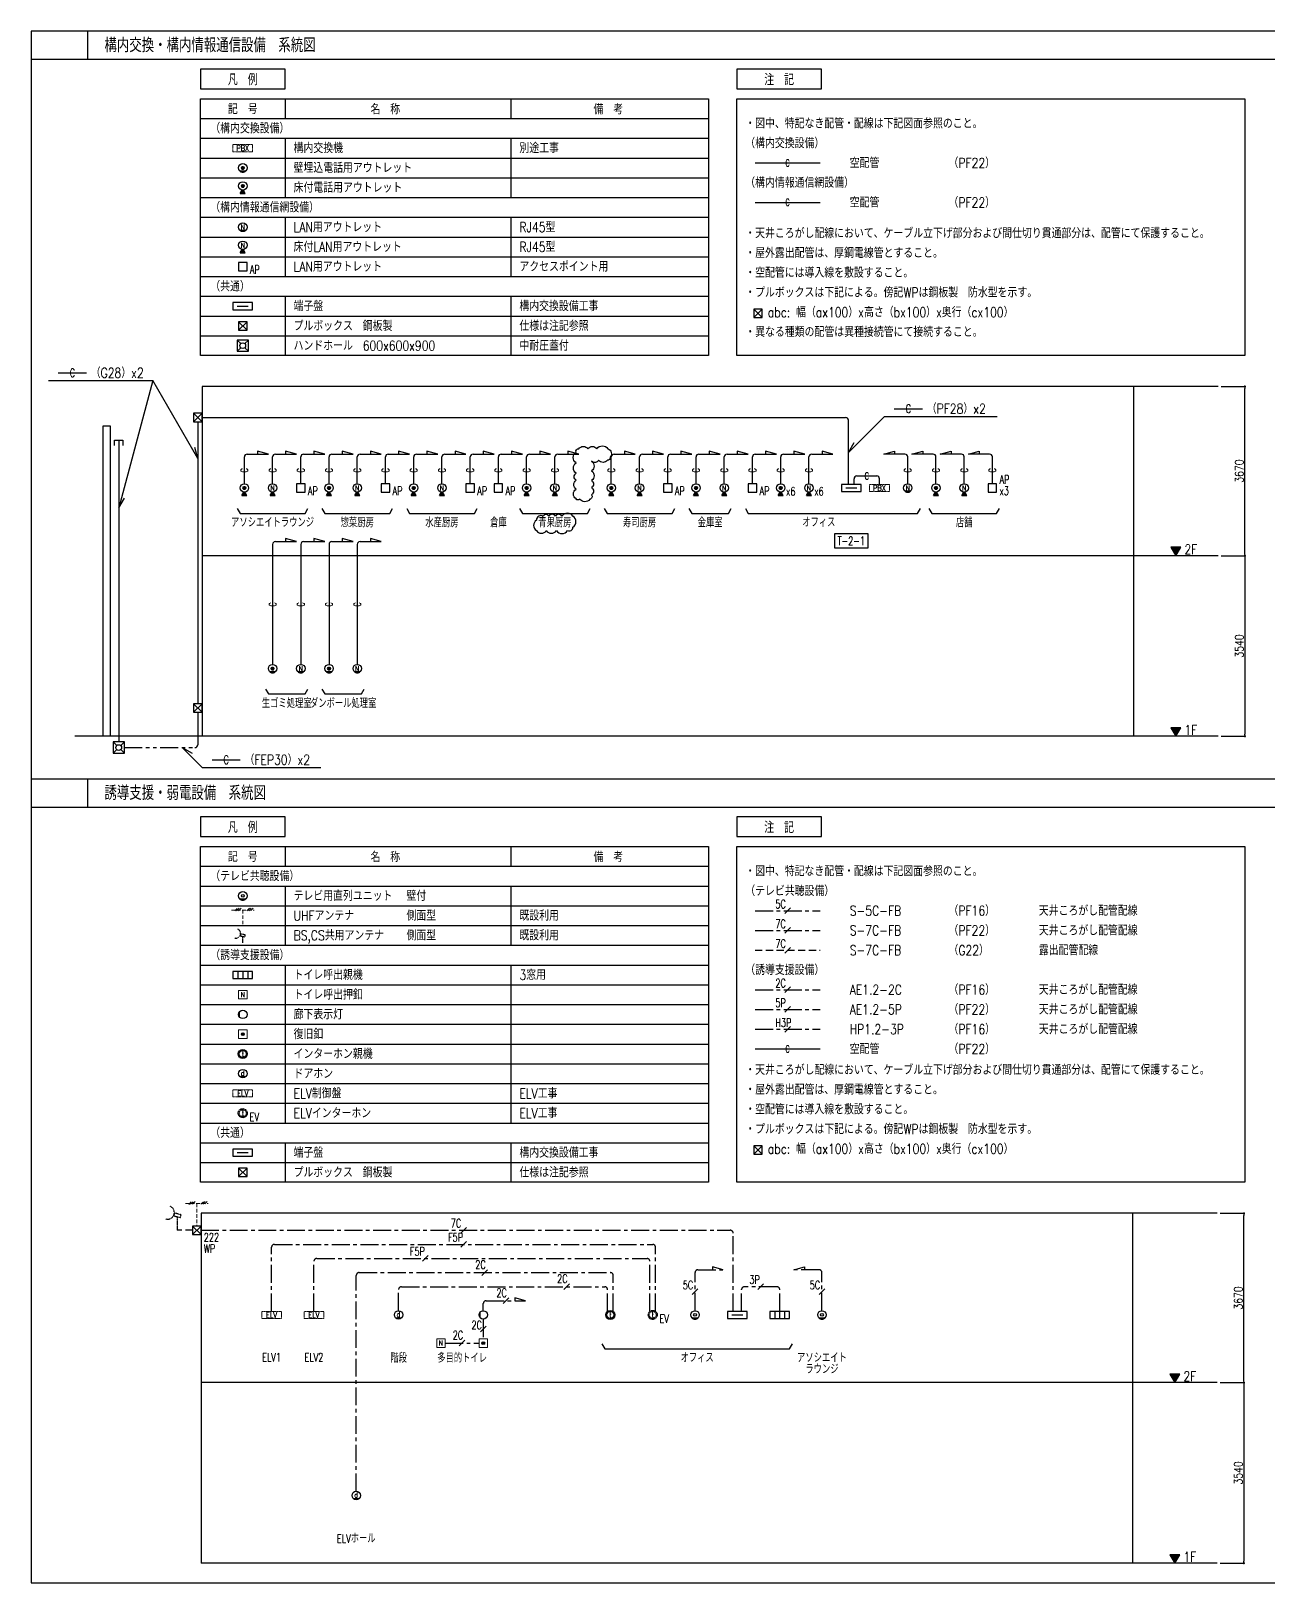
# Model space of a CAD drawing. Header units: millimetres. Extents: x 14 to 828, y 15 to 581.
# Drawn here: x 14 to 452, y 31 to 581 of the extents above; entities that cross this region are included whole.
import ezdxf
from ezdxf.enums import TextEntityAlignment as Align

# ---------------------------------------------------------------- set-up
doc = ezdxf.new("R2010")
doc.units = ezdxf.units.MM
doc.header["$LTSCALE"] = 0.2
for name, pattern in [('CENTER', [50.8, 31.75, -6.35, 6.35, -6.35]), ('DASHED', [19.05, 12.7, -6.35]), ('HIDDEN', [9.525, 6.35, -3.175]), ('PHANTOM', [63.5, 31.75, -6.35, 6.35, -6.35, 6.35, -6.35])]:
    doc.linetypes.add(name, pattern=pattern)
doc.layers.get('Defpoints').update_dxf_attribs({"color": 5})
for name, color, linetype in [('1_シンボル', 2, 'Continuous'), ('1_乗数', 3, 'Continuous'), ('1_寸法', 7, 'Continuous'), ('1_強調文字', 4, 'Continuous'), ('1_文字', 3, 'Continuous'), ('1_枠', 7, 'Continuous'), ('1_表', 7, 'Continuous'), ('1_配線_1', 1, 'Continuous'), ('1_配線_3', 1, 'DASHED'), ('1_配線_4', 1, 'CENTER'), ('1_配線_5', 1, 'PHANTOM'), ('A_建築', 8, 'Continuous')]:
    doc.layers.add(name, color=color, linetype=linetype)
doc.layers.add('1_追加変更', color=10, linetype='Continuous', plot=False)
doc.styles.add('Dim', font='simplex.shx', dxfattribs={"width": 0.8, "bigfont": 'extfont2.shx'})
doc.styles.get("Standard").update_dxf_attribs({"font": 'simplex.shx', "width": 0.8, "bigfont": 'extfont2.shx'})
doc.dimstyles.new('1-1', dxfattribs={"dimtxt": 3, "dimasz": 0.75, "dimexe": 0, "dimexo": 1, "dimgap": 0.5, "dimtad": 1, "dimdec": 0, "dimtxsty": 'Dim', "dimblk": 'DOT', "dimcen": 2.5, "dimadec": 0, "dimazin": 0, "dimtfac": 1, "dimtdec": 0, "dimtix": 1, "dimtmove": 2, "dimatfit": 3, "dimldrblk": '引出', "dimfxl": 1, "dimlwd": -1, "dimlwe": -1, "dimarcsym": 0})
pattern_1 = [(0, (-9108.5954, -6550), (0, 3.175), [])]
pattern_2 = [(0, (-9891.4046, -6700), (0, 3.175), [])]

# ---------------------------------------------------------------- blocks, each defined once
blk = doc.blocks.new('ET-端子盤')
at = {"color": 0, "linetype": 'ByBlock'}
blk.add_line((-193, 125), (193, 125), dxfattribs=at)
blk.add_lwpolyline([(-350, 0), (350, 0), (350, 250), (-350, 250)], close=True, dxfattribs=at)
blk = doc.blocks.new('PBX')
at = {"color": 0, "linetype": 'ByBlock', "lineweight": 0}
blk.add_lwpolyline([(-350, 0), (350, 0), (350, 250), (-350, 250)], close=True, dxfattribs=at)
at = {"color": 0, "linetype": 'ByBlock', "lineweight": 0, "width": 0.8}
blk.add_text('PBX', height=200, dxfattribs=at).set_placement((0, 125), align=Align.MIDDLE)
blk = doc.blocks.new('TE-電話ｱｳﾄﾚｯﾄW')
at = {"linetype": 'ByBlock'}
h = blk.add_hatch(dxfattribs=at)
h.set_pattern_fill('LINE', color=0, style=0)
h.set_pattern_definition(pattern_1)
h.paths.add_polyline_path([(-95, 34, 0.173823), (0, 0, 0.173823), (95, 34)])
h = blk.add_hatch(dxfattribs=at)
h.set_pattern_fill('LINE', color=0, style=0)
h.set_pattern_definition(pattern_1)
h.paths.add_polyline_path([(0, 200, 1), (0, 100, 1)])
at = {"color": 0, "linetype": 'ByBlock'}
blk.add_line((95, 34), (-95, 34), dxfattribs=at)
for radius in [150, 50]:
    blk.add_circle((0, 150), radius, dxfattribs=at)
blk = doc.blocks.new('O-ｺﾝｾﾝﾄTEL F')
at = {"linetype": 'ByBlock'}
h = blk.add_hatch(dxfattribs=at)
h.set_pattern_fill('LINE', color=0, style=0)
h.set_pattern_definition(pattern_2)
h.paths.add_polyline_path([(50, 0, 1), (-50, 0, 1)])
h = blk.add_hatch(dxfattribs=at)
h.set_pattern_fill('LINE', color=0, style=0)
h.set_pattern_definition(pattern_2)
h.paths.add_polyline_path([(89, -268), (20, -149, -0.068545), (-20, -149), (-89, -268)])
at = {"color": 0, "linetype": 'ByBlock'}
for p, q in [((-89, -268), (-20, -149)), ((-89, -268), (89, -268)), ((89, -268), (20, -149))]:
    blk.add_line(p, q, dxfattribs=at)
for radius in [150, 50]:
    blk.add_circle((0, 0), radius, dxfattribs=at)
blk = doc.blocks.new('C-ｼﾞｬﾝｸｼｮﾝﾎﾞｯｸｽ')
at = {"color": 0, "linetype": 'ByBlock'}
blk.add_lwpolyline([(-150, -150), (150, -150), (150, 150), (-150, 150)], close=True, dxfattribs=at)
blk = doc.blocks.new('O- LAN F')
at = {"linetype": 'ByBlock'}
h = blk.add_hatch(dxfattribs=at)
h.set_pattern_fill('LINE', color=0, style=0)
h.set_pattern_definition([(0, (-10596.366, -21900), (0, 3.175), [])])
h.paths.add_polyline_path([(89, -268), (20, -149, -0.068545), (-20, -149), (-89, -268)])
at = {"color": 0, "linetype": 'ByBlock'}
for p, q in [((-89, -268), (-20, -149)), ((-89, -268), (89, -268)), ((89, -268), (20, -149))]:
    blk.add_line(p, q, dxfattribs=at)
at = {"linetype": 'ByBlock'}
blk.add_circle((0, 0), 150, dxfattribs=at)
at = {"color": 0, "linetype": 'ByBlock', "width": 0.8}
blk.add_text('N', height=180, dxfattribs=at).set_placement((0, -92), align=Align.CENTER)
blk = doc.blocks.new('C-ﾌﾟﾙﾎﾞｯｸｽ')
at = {"color": 0, "linetype": 'ByBlock'}
for p, q in [((-150, 150), (150, -150)), ((150, 150), (-150, -150))]:
    blk.add_line(p, q, dxfattribs=at)
blk.add_lwpolyline([(-150, -150), (150, -150), (150, 150), (-150, 150)], close=True, dxfattribs=at)
blk = doc.blocks.new('C-情報ｱｳﾄﾚｯﾄW-1')
at = {"linetype": 'ByBlock'}
h = blk.add_hatch(dxfattribs=at)
h.set_pattern_fill('LINE', color=0, style=0)
h.set_pattern_definition([(0, (-8488.8142, -21750), (0, 3.175), [])])
h.paths.add_polyline_path([(-95, 34, 0.173823), (0, 0, 0.173823), (95, 34)])
blk.add_line((95, 34), (-95, 34), dxfattribs=at)
blk.add_circle((0, 150), 150, dxfattribs=at)
at = {"color": 0, "linetype": 'ByBlock', "width": 0.8}
blk.add_text('N', height=180, dxfattribs=at).set_placement((0, 150), align=Align.MIDDLE)
blk = doc.blocks.new('_Dot')
at = {"color": 0, "linetype": 'ByBlock', "lineweight": -2}
blk.add_line((-0.5, 0), (-1, 0), dxfattribs=at)
at = {"color": 0, "linetype": 'ByBlock', "const_width": 0.5}
blk.add_lwpolyline([(-0.25, 0, 1), (0.25, 0, 1)], format="xyb", close=True, dxfattribs=at)
blk = doc.blocks.new('*D42')
at = {"layer": '1_寸法', "color": 0, "transparency": 16777216}
for p, q in [((434.71, 162.44), (443.15, 162.44)), ((443.15, 103.19), (443.15, 161.69)), ((434.71, 102.44), (443.15, 102.44))]:
    blk.add_line(p, q, dxfattribs=at)
at = {"layer": 'Defpoints', "color": 0, "transparency": 16777216}
for p in [(433.71, 162.44), (443.15, 162.44), (433.71, 102.44)]:
    blk.add_point(p, dxfattribs=at)
at = {"layer": '1_寸法', "color": 0, "transparency": 16777216, "xscale": 0.75, "yscale": 0.75, "zscale": 0.75}
for p, rotation in [((443.15, 162.44), 90), ((443.15, 102.44), 270)]:
    blk.add_blockref('_Dot', p, dxfattribs=dict(at, rotation=rotation))
at = {"layer": '1_寸法', "color": 0, "transparency": 16777216, "insert": (441.15, 132.44), "char_height": 3, "attachment_point": 5, "rotation": 90, "style": 'Dim'}
blk.add_mtext('3670', dxfattribs=at)
blk = doc.blocks.new('引出')
at = {"color": 0, "linetype": 'ByBlock', "lineweight": -2}
for p, q in [((-3.86, 1.04), (0, 0)), ((0, 0), (-1, 0))]:
    blk.add_line(p, q, dxfattribs=at)
blk = doc.blocks.new('フロア')
h = blk.add_hatch()
h.set_pattern_fill('ANSI31', color=256, scale=10)
h.set_pattern_definition([(45, (-27969.973, -35099.64), (-22.45064, 22.45064), [])])
h.paths.add_polyline_path([(0, 0), (175, 303), (-175, 303)])
blk.add_lwpolyline([(175, 303), (-175, 303), (0, 0)], close=True)
blk = doc.blocks.new('*D43')
at = {"layer": '1_寸法', "color": 0, "transparency": 16777216}
for p, q in [((434.71, 102.44), (443.15, 102.44)), ((443.15, 101.69), (443.15, 39.19)), ((434.71, 38.44), (443.15, 38.44))]:
    blk.add_line(p, q, dxfattribs=at)
at = {"layer": 'Defpoints', "color": 0, "transparency": 16777216}
for p in [(433.71, 102.44), (433.71, 38.44), (443.15, 38.44)]:
    blk.add_point(p, dxfattribs=at)
at = {"layer": '1_寸法', "color": 0, "transparency": 16777216, "xscale": 0.75, "yscale": 0.75, "zscale": 0.75}
for p, rotation in [((443.15, 102.44), 90), ((443.15, 38.44), 270)]:
    blk.add_blockref('_Dot', p, dxfattribs=dict(at, rotation=rotation))
at = {"layer": '1_寸法', "color": 0, "transparency": 16777216, "insert": (441.15, 70.44), "char_height": 3, "attachment_point": 5, "rotation": 90, "style": 'Dim'}
blk.add_mtext('3540', dxfattribs=at)
blk = doc.blocks.new('IT-ﾄﾞｱﾎﾝ')
at = {"linetype": 'ByBlock'}
blk.add_hatch(color=256, dxfattribs=at).paths.add_polyline_path([(-95, 34, 0.358477), (95, 34)])
blk.add_line((95, 34), (-95, 34), dxfattribs=at)
blk.add_circle((0, 150), 150, dxfattribs=at)
at = {"color": 0, "linetype": 'ByBlock', "width": 0.8}
blk.add_text('d', height=180, dxfattribs=at).set_placement((-5, 75), align=Align.CENTER)
blk = doc.blocks.new('IT-表示盤')
at = {"color": 0}
for p, q in [((-175, 250), (-175, 0)), ((0, 250), (0, 0)), ((175, 250), (175, 0))]:
    blk.add_line(p, q, dxfattribs=at)
blk.add_lwpolyline([(-350, 0), (350, 0), (350, 250), (-350, 250)], close=True, dxfattribs=at)
blk = doc.blocks.new('T-直列ﾕﾆｯﾄW')
at = {"linetype": 'ByBlock'}
h = blk.add_hatch(dxfattribs=at)
h.set_pattern_fill('LINE', color=0, style=0)
h.set_pattern_definition([(0, (-51108.5954, -4939.648), (0, 3.175), [])])
h.paths.add_polyline_path([(112, 50), (-112, 50, 0.213422), (0, 0, 0.213422)])
at = {"color": 0, "linetype": 'ByBlock'}
blk.add_line((-112, 50), (112, 50), dxfattribs=at)
for radius in [150, 50]:
    blk.add_circle((0, 150), radius, dxfattribs=at)
blk = doc.blocks.new('IT-ｲﾝﾀｰﾎﾝ親W')
at = {"linetype": 'ByBlock'}
blk.add_hatch(color=0, dxfattribs=at).paths.add_polyline_path([(102, 36), (-102, 36, 0.358477)])
at = {"color": 0, "linetype": 'ByBlock'}
blk.add_line((-102, 36), (102, 36), dxfattribs=at)
for radius in [160, 125]:
    blk.add_circle((0, 160), radius, dxfattribs=at)
at = {"color": 0, "linetype": 'ByBlock', "width": 0.8}
blk.add_text('t', height=180, dxfattribs=at).set_placement((6, 70), align=Align.CENTER)
blk = doc.blocks.new('盤記号1')
at = {"layer": '1_シンボル', "color": 0, "linetype": 'ByBlock', "lineweight": -2}
blk.add_lwpolyline([(-350, 0), (350, 0), (350, 250), (-350, 250)], close=True, dxfattribs=at)
at = {"layer": '1_シンボル', "color": 0, "linetype": 'ByBlock', "lineweight": 0, "width": 0.8}
blk.add_text('ELV', height=200, dxfattribs=at).set_placement((0, 125), align=Align.MIDDLE)
blk = doc.blocks.new('呼出ボタン')
at = {"color": 0, "lineweight": 0}
blk.add_lwpolyline([(-150, 300), (150, 300), (150, 0), (-150, 0)], close=True, dxfattribs=at)
at = {"color": 0, "lineweight": 0, "width": 0.8}
blk.add_text('N', height=180, dxfattribs=at).set_placement((0, 150), align=Align.MIDDLE)
blk = doc.blocks.new('復旧ボタン')
blk.add_hatch(color=0).paths.add_polyline_path([(50, 150, 1), (-50, 150, 1)])
at = {"color": 0, "lineweight": 0}
blk.add_lwpolyline([(-150, 300), (150, 300), (150, 0), (-150, 0)], close=True, dxfattribs=at)
at = {"color": 0}
blk.add_circle((0, 150), 50, dxfattribs=at)
blk = doc.blocks.new('IT-表示灯')
blk.add_hatch(color=0).paths.add_polyline_path([(34, 95, 0.173823), (0, 0, 0.173823), (34, -95)])
at = {"color": 0}
blk.add_line((34, -95), (34, 95), dxfattribs=at)
blk.add_circle((150, 0), 150, dxfattribs=at)
blk = doc.blocks.new('*D44')
at = {"layer": '1_寸法', "color": 0, "transparency": 16777216}
for p, q in [((435.06, 455.5), (443.5, 455.5)), ((443.5, 396.25), (443.5, 454.75)), ((435.06, 395.5), (443.5, 395.5))]:
    blk.add_line(p, q, dxfattribs=at)
at = {"layer": 'Defpoints', "color": 0, "transparency": 16777216}
for p in [(434.06, 455.5), (443.5, 455.5), (434.06, 395.5)]:
    blk.add_point(p, dxfattribs=at)
at = {"layer": '1_寸法', "color": 0, "transparency": 16777216, "xscale": 0.75, "yscale": 0.75, "zscale": 0.75}
for p, rotation in [((443.5, 455.5), 90), ((443.5, 395.5), 270)]:
    blk.add_blockref('_Dot', p, dxfattribs=dict(at, rotation=rotation))
at = {"layer": '1_寸法', "color": 0, "transparency": 16777216, "insert": (441.5, 425.5), "char_height": 3, "attachment_point": 5, "rotation": 90, "style": 'Dim'}
blk.add_mtext('3670', dxfattribs=at)
blk = doc.blocks.new('*D45')
at = {"layer": '1_寸法', "color": 0, "transparency": 16777216}
for p, q in [((435.06, 395.5), (443.5, 395.5)), ((443.5, 394.75), (443.5, 332.25)), ((435.06, 331.5), (443.5, 331.5))]:
    blk.add_line(p, q, dxfattribs=at)
at = {"layer": 'Defpoints', "color": 0, "transparency": 16777216}
for p in [(434.06, 395.5), (434.06, 331.5), (443.5, 331.5)]:
    blk.add_point(p, dxfattribs=at)
at = {"layer": '1_寸法', "color": 0, "transparency": 16777216, "xscale": 0.75, "yscale": 0.75, "zscale": 0.75}
for p, rotation in [((443.5, 395.5), 90), ((443.5, 331.5), 270)]:
    blk.add_blockref('_Dot', p, dxfattribs=dict(at, rotation=rotation))
at = {"layer": '1_寸法', "color": 0, "transparency": 16777216, "insert": (441.5, 363.5), "char_height": 3, "attachment_point": 5, "rotation": 90, "style": 'Dim'}
blk.add_mtext('3540', dxfattribs=at)
blk = doc.blocks.new('T-ﾊﾟﾗﾎﾞﾗｱﾝﾃﾅ')
at = {"color": 0, "linetype": 'ByBlock'}
blk.add_line((0, 332), (0, 0), dxfattribs=at)
blk.add_lwpolyline([(-118, 364), (118, 301), (144, 398), (-92, 461)], close=True, dxfattribs=at)
blk.add_ellipse((-331, 478), major_axis=(-118, 204), ratio=1, start_param=2.356194, end_param=5.497787, dxfattribs=at)
blk = doc.blocks.new('OL-ﾊﾝﾄﾞﾎｰﾙ')
at = {"color": 0, "linetype": 'ByBlock'}
for p, q in [((-200, 200), (-72, 72)), ((-200, 200), (-72, 72)), ((72, 72), (200, 200)), ((-200, -200), (-72, -72)), ((-200, -200), (-72, -72)), ((72, -72), (200, -200))]:
    blk.add_line(p, q, dxfattribs=at)
blk.add_lwpolyline([(-200, -200), (200, -200), (200, 200), (-200, 200)], close=True, dxfattribs=at)
blk.add_ellipse((0, 0), major_axis=(-71.7, 71.7), ratio=1, start_param=3.926991, end_param=10.210176, dxfattribs=at)
blk = doc.blocks.new('OL-ﾊﾝﾄﾞﾎｰﾙ-1')
at = {"color": 0, "linetype": 'ByBlock'}
for p, q in [((-200, 200), (-72, 72)), ((-200, 200), (-72, 72)), ((72, 72), (200, 200)), ((-200, -200), (-72, -72)), ((-200, -200), (-72, -72)), ((72, -72), (200, -200))]:
    blk.add_line(p, q, dxfattribs=at)
blk.add_lwpolyline([(-200, -200), (200, -200), (200, 200), (-200, 200)], close=True, dxfattribs=at)
blk.add_ellipse((0, 0), major_axis=(-71.7, 71.7), ratio=1, start_param=3.926991, end_param=10.210176, dxfattribs=at)

msp = doc.modelspace()

# ---------------------------------------------------------------- linework, layer by layer
at = {"layer": '1_シンボル', "color": 7, "linetype": 'HIDDEN', "lineweight": 0}
for p, q in [((84.51, 269.93), (92.49, 269.93)), ((86.54, 270.5), (85.22, 269.18)), ((87.23, 270.54), (85.91, 269.23)), ((87.92, 270.59), (86.6, 269.27)), ((88.5, 269.93), (88.5, 264.93)), ((90.84, 270.54), (89.52, 269.23)), ((91.53, 270.59), (90.21, 269.27)), ((92.21, 270.64), (90.9, 269.32)), ((68.22, 165.94), (76.2, 165.94)), ((70.25, 166.51), (68.93, 165.19)), ((70.94, 166.55), (69.62, 165.24)), ((71.62, 166.6), (70.31, 165.28)), ((72.21, 165.94), (72.21, 157.94)), ((74.55, 166.55), (73.23, 165.24)), ((75.23, 166.6), (73.92, 165.28)), ((75.92, 166.65), (74.6, 165.33))]:
    msp.add_line(p, q, dxfattribs=at)
at = {"layer": '1_シンボル', "color": 7}
msp.add_lwpolyline([(39.06, 331.5), (39.06, 441.5), (41.56, 441.5), (41.56, 331.5)], dxfattribs=at)
at = {"layer": '1_シンボル'}
msp.add_lwpolyline([(43.06, 434.5), (43.06, 436.5), (46.06, 436.5), (46.06, 434.5)], dxfattribs=at)
at = {"layer": '1_乗数', "linetype": 'Continuous', "lineweight": -3}
for p, q in [((282.5, 270.69), (280.5, 268.69)), ((282.5, 263.69), (280.5, 261.69)), ((282.5, 256.69), (280.5, 254.69)), ((282.5, 242.69), (280.5, 240.69)), ((282.5, 235.69), (280.5, 233.69)), ((282.5, 228.69), (280.5, 226.69)), ((167.71, 157.44), (165.71, 155.44)), ((167.71, 152.44), (165.71, 150.44)), ((154.21, 147.44), (152.21, 145.44)), ((175.21, 142.44), (173.21, 140.44)), ((182.71, 132.44), (180.71, 130.44)), ((204.21, 137.44), (202.21, 135.44)), ((249.71, 135.7), (247.71, 133.7)), ((272.96, 137.44), (270.96, 135.44)), ((294.67, 135.69), (292.67, 133.69)), ((174.71, 122.44), (172.71, 120.44)), ((167.21, 117.44), (165.21, 115.44))]:
    msp.add_line(p, q, dxfattribs=at)
at = {"layer": '1_強調文字', "color": 2}
for points in [[(73.5, 560.94), (103.5, 560.94), (103.5, 567.94), (73.5, 567.94)], [(263.5, 560.94), (293.5, 560.94), (293.5, 567.94), (263.5, 567.94)], [(73.5, 295.94), (103.5, 295.94), (103.5, 302.94), (73.5, 302.94)], [(263.5, 295.94), (293.5, 295.94), (293.5, 302.94), (263.5, 302.94)]]:
    msp.add_lwpolyline(points, close=True, dxfattribs=at)
at = {"layer": '1_強調文字'}
msp.add_lwpolyline([(298.06, 398.25), (310.06, 398.25), (310.06, 403.25), (298.06, 403.25)], close=True, dxfattribs=at)
at = {"layer": '1_文字'}
for p, q in [((19.65, 457.56), (56.65, 457.56)), ((56.65, 457.56), (44.56, 412.44)), ((72.56, 430), (56.65, 457.56)), ((303.06, 432.13), (315.79, 444.85)), ((315.79, 444.85), (355.79, 444.85)), ((303.06, 432.13), (305.06, 435.59)), ((72.56, 430), (71.52, 433.86)), ((44.56, 412.44), (46.56, 415.9)), ((67.06, 327.5), (74.13, 320.43)), ((67.06, 327.5), (70.52, 325.5)), ((74.13, 320.43), (116.13, 320.43))]:
    msp.add_line(p, q, dxfattribs=at)
at = {"layer": '1_文字', "color": 7}
for points in [[(86.56, 412.23), (87.56, 410.5), (110.56, 410.5), (111.56, 412.23)], [(116.56, 412.23), (117.56, 410.5), (140.56, 410.5), (141.56, 412.23)], [(146.56, 412.23), (147.56, 410.5), (170.56, 410.5), (171.56, 412.23)], [(186.56, 412.23), (187.56, 410.5), (210.56, 410.5), (211.56, 412.23)], [(216.56, 412.23), (217.56, 410.5), (240.56, 410.5), (241.56, 412.23)], [(246.56, 412.23), (247.56, 410.5), (260.56, 410.5), (261.56, 412.23)], [(266.56, 412.23), (267.56, 410.5), (327.56, 410.5), (328.56, 412.23)], [(331.56, 412.23), (332.56, 410.5), (355.56, 410.5), (356.56, 412.23)], [(96.56, 348.23), (97.56, 346.5), (110.56, 346.5), (111.56, 348.23)], [(116.56, 348.23), (117.56, 346.5), (130.56, 346.5), (131.56, 348.23)], [(215.71, 116.17), (216.71, 114.44), (282.21, 114.44), (283.21, 116.17)]]:
    msp.add_lwpolyline(points, dxfattribs=at)
at = {"layer": '1_枠', "color": 3}
for p, q in [((103.5, 557.44), (103.5, 550.44)), ((183.5, 557.44), (183.5, 550.44)), ((103.5, 543.44), (103.5, 522.44)), ((183.5, 543.44), (183.5, 522.44)), ((103.5, 515.44), (103.5, 494.44)), ((183.5, 515.44), (183.5, 494.44)), ((103.5, 487.44), (103.5, 466.44)), ((183.5, 487.44), (183.5, 466.44)), ((103.5, 292.44), (103.5, 285.44)), ((183.5, 292.44), (183.5, 285.44)), ((103.5, 278.44), (103.5, 257.44)), ((183.5, 278.44), (183.5, 257.44)), ((103.5, 250.44), (103.5, 194.44)), ((183.5, 250.44), (183.5, 194.44)), ((103.5, 187.44), (103.5, 173.44)), ((183.5, 187.44), (183.5, 173.44))]:
    msp.add_line(p, q, dxfattribs=at)
at = {"layer": '1_枠'}
for p, q in [((73.5, 550.44), (253.5, 550.44)), ((73.5, 543.44), (253.5, 543.44)), ((73.5, 536.44), (253.5, 536.44)), ((73.5, 529.44), (253.5, 529.44)), ((73.5, 522.44), (253.5, 522.44)), ((73.5, 515.44), (253.5, 515.44)), ((73.5, 508.44), (253.5, 508.44)), ((73.5, 501.44), (253.5, 501.44)), ((73.5, 494.44), (253.5, 494.44)), ((73.5, 487.44), (253.5, 487.44)), ((73.5, 480.44), (253.5, 480.44)), ((73.5, 473.44), (253.5, 473.44)), ((73.5, 285.44), (253.5, 285.44)), ((73.5, 278.44), (253.5, 278.44)), ((73.5, 271.44), (253.5, 271.44)), ((73.5, 264.44), (253.5, 264.44)), ((73.5, 257.44), (253.5, 257.44)), ((73.5, 250.44), (253.5, 250.44)), ((73.5, 243.44), (253.5, 243.44)), ((73.5, 236.44), (253.5, 236.44)), ((73.5, 229.44), (253.5, 229.44)), ((73.5, 222.44), (253.5, 222.44)), ((73.5, 215.44), (253.5, 215.44)), ((73.5, 208.44), (253.5, 208.44)), ((73.5, 201.44), (253.5, 201.44)), ((73.5, 194.44), (253.5, 194.44)), ((73.5, 187.44), (253.5, 187.44)), ((73.5, 180.44), (253.5, 180.44))]:
    msp.add_line(p, q, dxfattribs=at)
at = {"layer": '1_枠', "color": 2}
for points in [[(73.5, 494.44), (73.5, 557.44), (253.5, 557.44), (253.5, 466.44), (73.5, 466.44)], [(443.5, 466.44), (263.5, 466.44), (263.5, 557.44), (443.5, 557.44)], [(73.5, 229.44), (73.5, 292.44), (253.5, 292.44), (253.5, 173.44), (73.5, 173.44)], [(443.5, 173.44), (263.5, 173.44), (263.5, 292.44), (443.5, 292.44)]]:
    msp.add_lwpolyline(points, close=True, dxfattribs=at)
at = {"layer": '1_表', "color": 6}
for p, q in [((33.5, 581.44), (33.5, 571.44)), ((13.5, 571.44), (827.5, 571.44)), ((13.5, 316.44), (827.5, 316.44)), ((33.5, 316.44), (33.5, 306.44)), ((13.5, 306.44), (827.5, 306.44))]:
    msp.add_line(p, q, dxfattribs=at)
msp.add_lwpolyline([(13.5, 31.44), (827.5, 31.44), (827.5, 581.44), (13.5, 581.44)], close=True, dxfattribs=at)
at = {"layer": '1_追加変更'}
msp.add_lwpolyline([(206.55, 415.62, -0.520567), (206.55, 419.13, -0.520567), (206.55, 422.23, -0.520567), (206.55, 424.72, -0.520567), (206.55, 428.36, -0.520567), (206.55, 432.25, -0.520567), (207.51, 433.4, -0.520567), (210.77, 433.4, -0.520567), (213.94, 433.4, -0.520567), (217.85, 433.4, -0.520567), (218.67, 430.39, -0.520567), (217.67, 429.35, -0.520567), (214.55, 429.35, -0.520567), (212.08, 428.97, -0.520567), (212.08, 425.55, -0.520567), (212.08, 422.13, -0.520567), (212.08, 419.64, -0.520567), (212.08, 417.11, -0.520567), (211.41, 415.5, -0.520567), (207.87, 415.59, -0.520567), (206.55, 415.62, -0.520567)], format="xyb", dxfattribs=at)
msp.add_lwpolyline([(192.51, 404.38, 0.520567), (196.03, 404.38, 0.520567), (199.63, 404.38, 0.520567), (203.56, 404.38, 0.520567), (205.48, 405.59, 0.520567), (205.48, 409.55, 0.520567), (201.55, 409.57, 0.520567), (199.25, 409.57, 0.520567), (196.94, 409.57, 0.520567), (194.9, 409.57, 0.520567), (192.51, 408.13, 0.520567)], format="xyb", close=True, dxfattribs=at)
at = {"layer": '1_配線_1'}
for p, q in [((270, 534.69), (293, 534.69)), ((270, 520.69), (293, 520.69)), ((23.15, 460.31), (33.15, 460.31)), ((319.29, 447.6), (329.29, 447.6)), ((72.56, 443), (72.56, 343)), ((74.06, 444.5), (302.06, 444.5)), ((303.06, 420.75), (303.06, 443.5)), ((44.56, 436.5), (44.56, 329.5)), ((89.06, 421), (89.06, 430.5)), ((90.06, 431.5), (97.56, 431.5)), ((99.06, 421), (99.06, 430.5)), ((100.06, 431.5), (107.56, 431.5)), ((109.06, 421), (109.06, 430.5)), ((110.06, 431.5), (117.56, 431.5)), ((119.06, 421), (119.06, 430.5)), ((120.06, 431.5), (127.56, 431.5)), ((129.06, 421), (129.06, 430.5)), ((130.06, 431.5), (137.56, 431.5)), ((139.06, 421), (139.06, 430.5)), ((140.06, 431.5), (147.56, 431.5)), ((149.06, 421), (149.06, 430.5)), ((150.06, 431.5), (157.56, 431.5)), ((159.06, 421), (159.06, 430.5)), ((160.06, 431.5), (167.56, 431.5)), ((169.06, 421), (169.06, 430.5)), ((170.06, 431.5), (177.56, 431.5)), ((179.06, 421), (179.06, 430.5)), ((180.06, 431.5), (187.56, 431.5)), ((189.06, 421), (189.06, 430.5)), ((190.06, 431.5), (197.56, 431.5)), ((199.06, 421), (199.06, 430.5)), ((200.06, 431.5), (207.56, 431.5)), ((219.06, 421), (219.06, 430.5)), ((220.06, 431.5), (227.56, 431.5)), ((229.06, 421), (229.06, 430.5)), ((230.06, 431.5), (237.56, 431.5)), ((239.06, 421), (239.06, 430.5)), ((240.06, 431.5), (247.56, 431.5)), ((249.06, 421), (249.06, 430.5)), ((250.06, 431.5), (257.56, 431.5)), ((259.06, 421), (259.06, 430.5)), ((260.06, 431.5), (267.56, 431.5)), ((269.06, 421), (269.06, 430.5)), ((270.06, 431.5), (277.56, 431.5)), ((279.06, 421), (279.06, 430.5)), ((280.06, 431.5), (287.56, 431.5)), ((289.06, 421), (289.06, 430.5)), ((290.06, 431.5), (297.56, 431.5)), ((323.06, 431.5), (315.56, 431.5)), ((324.06, 421), (324.06, 430.5)), ((333.06, 431.5), (325.56, 431.5)), ((334.06, 421), (334.06, 430.5)), ((343.06, 431.5), (335.56, 431.5)), ((344.06, 421), (344.06, 430.5)), ((353.06, 431.5), (345.56, 431.5)), ((354.06, 421), (354.06, 430.5)), ((306.06, 423.75), (313.06, 423.75)), ((305.06, 420.75), (305.06, 422.75)), ((314.06, 420.75), (314.06, 422.75)), ((99.06, 399.5), (99.06, 357)), ((100.06, 400.5), (107.56, 400.5)), ((109.06, 399.5), (109.06, 357)), ((110.06, 400.5), (117.56, 400.5)), ((119.06, 399.5), (119.06, 357)), ((120.06, 400.5), (127.56, 400.5)), ((129.06, 399.5), (129.06, 357)), ((130.06, 400.5), (137.56, 400.5)), ((72.56, 340), (72.56, 328.5)), ((77.63, 323.18), (87.63, 323.18)), ((270, 220.69), (293, 220.69))]:
    msp.add_line(p, q, dxfattribs=at)
for points in [[(97.56, 431.5), (93.69, 432.54), (93.69, 431.5)], [(107.56, 431.5), (103.69, 432.54), (103.69, 431.5)], [(117.56, 431.5), (113.69, 432.54), (113.69, 431.5)], [(127.56, 431.5), (123.69, 432.54), (123.69, 431.5)], [(137.56, 431.5), (133.69, 432.54), (133.69, 431.5)], [(147.56, 431.5), (143.69, 432.54), (143.69, 431.5)], [(157.56, 431.5), (153.69, 432.54), (153.69, 431.5)], [(167.56, 431.5), (163.69, 432.54), (163.69, 431.5)], [(177.56, 431.5), (173.69, 432.54), (173.69, 431.5)], [(187.56, 431.5), (183.69, 432.54), (183.69, 431.5)], [(197.56, 431.5), (193.69, 432.54), (193.69, 431.5)], [(207.56, 431.5), (203.69, 432.54), (203.69, 431.5)], [(227.56, 431.5), (223.69, 432.54), (223.69, 431.5)], [(237.56, 431.5), (233.69, 432.54), (233.69, 431.5)], [(247.56, 431.5), (243.69, 432.54), (243.69, 431.5)], [(257.56, 431.5), (253.69, 432.54), (253.69, 431.5)], [(267.56, 431.5), (263.69, 432.54), (263.69, 431.5)], [(277.56, 431.5), (273.69, 432.54), (273.69, 431.5)], [(287.56, 431.5), (283.69, 432.54), (283.69, 431.5)], [(297.56, 431.5), (293.69, 432.54), (293.69, 431.5)], [(315.56, 431.5), (319.42, 432.54), (319.42, 431.5)], [(325.56, 431.5), (329.42, 432.54), (329.42, 431.5)], [(335.56, 431.5), (339.42, 432.54), (339.42, 431.5)], [(345.56, 431.5), (349.42, 432.54), (349.42, 431.5)], [(107.56, 400.5), (103.69, 401.54), (103.69, 400.5)], [(117.56, 400.5), (113.69, 401.54), (113.69, 400.5)], [(127.56, 400.5), (123.69, 401.54), (123.69, 400.5)], [(137.56, 400.5), (133.69, 401.54), (133.69, 400.5)], [(258.71, 142.44), (254.84, 143.48), (254.84, 142.44)], [(283.67, 142.44), (287.53, 143.47), (287.53, 142.44)], [(188.71, 131.44), (184.84, 132.48), (184.84, 131.44)]]:
    msp.add_lwpolyline(points, dxfattribs=at)
for centre, start, end in [((302.06, 443.5), 0, 90), ((90.06, 430.5), 90, 180), ((100.06, 430.5), 90, 180), ((110.06, 430.5), 90, 180), ((120.06, 430.5), 90, 180), ((130.06, 430.5), 90, 180), ((140.06, 430.5), 90, 180), ((150.06, 430.5), 90, 180), ((160.06, 430.5), 90, 180), ((170.06, 430.5), 90, 180), ((180.06, 430.5), 90, 180), ((190.06, 430.5), 90, 180), ((200.06, 430.5), 90, 180), ((220.06, 430.5), 90, 180), ((230.06, 430.5), 90, 180), ((240.06, 430.5), 90, 180), ((250.06, 430.5), 90, 180), ((260.06, 430.5), 90, 180), ((270.06, 430.5), 90, 180), ((280.06, 430.5), 90, 180), ((290.06, 430.5), 90, 180), ((323.06, 430.5), 0, 90), ((333.06, 430.5), 0, 90), ((343.06, 430.5), 0, 90), ((353.06, 430.5), 0, 90), ((306.06, 422.75), 90, 180), ((313.06, 422.75), 0, 90), ((100.06, 399.5), 90, 180), ((110.06, 399.5), 90, 180), ((120.06, 399.5), 90, 180), ((130.06, 399.5), 90, 180), ((71.56, 328.5), 270, 0)]:
    msp.add_arc(centre, 1, start, end, dxfattribs=at)
at = {"layer": '1_配線_3'}
for p, q in [((270, 255.69), (293, 255.69)), ((65.21, 157.94), (65.21, 156.44)), ((70.71, 156.44), (65.21, 156.44))]:
    msp.add_line(p, q, dxfattribs=at)
at = {"layer": '1_配線_4'}
for p, q in [((270, 269.69), (293, 269.69)), ((270, 262.69), (293, 262.69)), ((270, 241.69), (293, 241.69)), ((270, 234.69), (293, 234.69)), ((270, 227.69), (293, 227.69)), ((73.71, 156.44), (261.21, 156.44)), ((262.21, 127.69), (262.21, 155.44)), ((98.71, 127.69), (98.71, 150.44)), ((99.71, 151.44), (233.71, 151.44)), ((234.71, 127.69), (234.71, 150.44)), ((113.71, 127.69), (113.71, 145.44)), ((114.71, 146.44), (231.71, 146.44)), ((232.71, 127.69), (232.71, 145.44)), ((128.71, 63.94), (128.71, 140.44)), ((129.71, 141.44), (218.71, 141.44)), ((219.71, 127.69), (219.71, 140.44)), ((248.71, 127.94), (248.71, 141.44)), ((249.71, 142.44), (258.71, 142.44)), ((292.67, 142.44), (283.67, 142.44)), ((293.67, 127.94), (293.67, 141.44)), ((143.71, 127.94), (143.71, 135.44)), ((144.71, 136.44), (216.71, 136.44)), ((217.71, 127.69), (217.71, 135.44)), ((265.21, 127.69), (265.21, 135.44)), ((277.71, 136.44), (266.21, 136.44)), ((278.71, 127.69), (278.71, 135.44)), ((173.71, 127.94), (173.71, 130.44)), ((174.71, 131.44), (188.71, 131.44)), ((173.71, 124.94), (173.71, 117.94)), ((160.21, 116.44), (172.21, 116.44))]:
    msp.add_line(p, q, dxfattribs=at)
for centre, start, end in [((261.21, 155.44), 0, 90), ((99.71, 150.44), 90, 180), ((233.71, 150.44), 0, 90), ((114.71, 145.44), 90, 180), ((231.71, 145.44), 0, 90), ((129.71, 140.44), 90, 180), ((218.71, 140.44), 0, 90), ((249.71, 141.44), 90, 180), ((292.67, 141.44), 0, 90), ((144.71, 135.44), 90, 180), ((216.71, 135.44), 0, 90), ((266.21, 135.44), 90, 180), ((277.71, 135.44), 0, 90), ((174.71, 130.44), 90, 180)]:
    msp.add_arc(centre, 1, start, end, dxfattribs=at)
at = {"layer": '1_配線_5'}
msp.add_line((46.56, 327.5), (71.56, 327.5), dxfattribs=at)
at = {"layer": 'A_建築', "color": 8}
for points in [[(434.06, 455.5), (74.06, 455.5)], [(74.06, 455.5), (74.06, 331.5)], [(404.06, 455.5), (404.06, 331.5)], [(434.06, 395.5), (74.06, 395.5)], [(434.06, 331.5), (29.06, 331.5)], [(433.71, 162.44), (73.71, 162.44)], [(73.71, 162.44), (73.71, 38.44)], [(403.71, 162.44), (403.71, 38.44)], [(433.71, 102.44), (73.71, 102.44)], [(433.71, 38.44), (73.71, 38.44)]]:
    msp.add_lwpolyline(points, dxfattribs=at)

# ---------------------------------------------------------------- block references
at = {"layer": '1_シンボル', "color": 7, "linetype": 'HIDDEN'}
for name, p, xscale, yscale, zscale in [('PBX', (88.5, 538.69), 0.01, 0.01, 0.01), ('PBX', (314.06, 418.25), 0.01, 0.01, 0.01), ('T-ﾊﾟﾗﾎﾞﾗｱﾝﾃﾅ', (88.41, 258.28), 0.006999999999999999, 0.006999999999999999, 0.006999999999999999), ('IT-ｲﾝﾀｰﾎﾝ親W', (88.5, 196.34), 0.01, 0.01, 0.01), ('T-ﾊﾟﾗﾎﾞﾗｱﾝﾃﾅ', (65.21, 157.94), 0.01, 0.01, 0.01), ('IT-ｲﾝﾀｰﾎﾝ親W', (233.71, 124.84), 0.01, 0.01, 0.01)]:
    msp.add_blockref(name, p, dxfattribs=dict(at, xscale=xscale, yscale=yscale, zscale=zscale))
at = {"layer": '1_シンボル', "lineweight": -3, "xscale": 0.01, "yscale": 0.01, "zscale": 0.01}
for p in [(88.5, 531.44), (99.06, 354), (119.06, 354)]:
    msp.add_blockref('TE-電話ｱｳﾄﾚｯﾄW', p, dxfattribs=at)
at = {"layer": '1_シンボル', "xscale": 0.01, "yscale": 0.01, "zscale": 0.01}
for name, p in [('O-ｺﾝｾﾝﾄTEL F', (88.5, 526.53)), ('O- LAN F', (88.5, 505.53)), ('OL-ﾊﾝﾄﾞﾎｰﾙ-1', (88.5, 469.94)), ('O-ｺﾝｾﾝﾄTEL F', (89.06, 419.5)), ('O- LAN F', (99.06, 419.5)), ('O-ｺﾝｾﾝﾄTEL F', (119.06, 419.5)), ('O- LAN F', (129.06, 419.5)), ('O-ｺﾝｾﾝﾄTEL F', (149.06, 419.5)), ('O- LAN F', (159.06, 419.5)), ('O-ｺﾝｾﾝﾄTEL F', (189.06, 419.5)), ('O- LAN F', (199.06, 419.5)), ('O-ｺﾝｾﾝﾄTEL F', (219.06, 419.5)), ('O- LAN F', (229.06, 419.5)), ('O-ｺﾝｾﾝﾄTEL F', (249.06, 419.5)), ('O- LAN F', (259.06, 419.5)), ('O-ｺﾝｾﾝﾄTEL F', (279.06, 419.5)), ('O- LAN F', (289.06, 419.5)), ('O-ｺﾝｾﾝﾄTEL F', (334.06, 419.5)), ('O- LAN F', (344.06, 419.5)), ('OL-ﾊﾝﾄﾞﾎｰﾙ', (44.56, 327.5)), ('T-直列ﾕﾆｯﾄW', (88.5, 273.44)), ('IT-表示盤', (88.5, 245.69)), ('呼出ボタン', (88.5, 238.44)), ('IT-表示灯', (87, 232.94)), ('復旧ボタン', (88.5, 224.44)), ('IT-ｲﾝﾀｰﾎﾝ親W', (88.5, 217.34)), ('IT-ﾄﾞｱﾎﾝ', (88.5, 210.44)), ('IT-ﾄﾞｱﾎﾝ', (143.71, 124.94)), ('IT-表示灯', (172.21, 126.44)), ('IT-ｲﾝﾀｰﾎﾝ親W', (218.71, 124.84)), ('T-直列ﾕﾆｯﾄW', (248.71, 124.94)), ('IT-表示盤', (278.67, 125.19)), ('T-直列ﾕﾆｯﾄW', (293.67, 124.94)), ('呼出ボタン', (158.71, 114.94)), ('復旧ボタン', (173.71, 114.94)), ('IT-ﾄﾞｱﾎﾝ', (128.71, 60.94))]:
    msp.add_blockref(name, p, dxfattribs=at)
at = {"layer": '1_シンボル', "linetype": 'ByBlock', "lineweight": -3, "xscale": 0.01, "yscale": 0.01, "zscale": 0.01}
for p in [(88.5, 510.44), (324.06, 418), (109.06, 354), (129.06, 354)]:
    msp.add_blockref('C-情報ｱｳﾄﾚｯﾄW-1', p, dxfattribs=at)
at = {"layer": '1_シンボル', "linetype": 'Continuous', "xscale": 0.01, "yscale": 0.01, "zscale": 0.01}
for p in [(88.5, 497.94), (109.06, 419.5), (139.06, 419.5), (169.06, 419.5), (179.06, 419.5), (239.06, 419.5), (269.06, 419.5), (354.06, 419.5)]:
    msp.add_blockref('C-ｼﾞｬﾝｸｼｮﾝﾎﾞｯｸｽ', p, dxfattribs=at)
at = {"layer": '1_シンボル', "linetype": 'Continuous', "lineweight": 0, "xscale": 0.01, "yscale": 0.01, "zscale": 0.01}
for p in [(88.5, 482.69), (304.06, 418.25), (88.5, 182.69), (263.71, 125.19)]:
    msp.add_blockref('ET-端子盤', p, dxfattribs=at)
at = {"layer": '1_シンボル', "lineweight": 0, "xscale": 0.01, "yscale": 0.01, "zscale": 0.01}
for p in [(271, 481.39), (88.5, 476.94), (72.56, 444.5), (72.56, 341.5), (271, 184.89), (88.5, 176.94), (72.21, 156.44)]:
    msp.add_blockref('C-ﾌﾟﾙﾎﾞｯｸｽ', p, dxfattribs=at)
at = {"layer": '1_シンボル', "color": 7, "linetype": 'HIDDEN', "lineweight": 0, "xscale": 0.01, "yscale": 0.01, "zscale": 0.01}
for p in [(88.5, 203.69), (98.71, 125.19), (113.71, 125.19)]:
    msp.add_blockref('盤記号1', p, dxfattribs=at)
at = {"layer": '1_文字', "xscale": 0.01, "yscale": 0.01, "zscale": 0.01}
for p in [(419.06, 395.5), (419.06, 331.5), (418.71, 102.44), (418.71, 38.44)]:
    msp.add_blockref('フロア', p, dxfattribs=at)

# ---------------------------------------------------------------- texts
at = {"layer": '1_シンボル', "color": 3, "linetype": 'ByBlock', "width": 0.7}
for s, p in [('EV', (90.93, 195.11)), ('222', (74.71, 152.44)), ('WP', (74.71, 148.44)), ('EV', (236.14, 123.61))]:
    msp.add_text(s, height=3, dxfattribs=at).set_placement(p)
at = {"layer": '1_乗数', "linetype": 'Continuous', "lineweight": 0, "width": 0.7}
for height, p in [(2.5, (281.5, 534.69)), (2.5, (281.5, 520.69)), (3, (28.15, 460.31)), (3, (324.29, 447.6)), (2.5, (309.56, 423.75)), (3, (82.63, 323.18)), (2.5, (281.5, 220.69))]:
    msp.add_text('C', height=height, dxfattribs=at).set_placement(p, align=Align.MIDDLE)
for p in [(89.06, 425.75), (99.06, 425.75), (109.06, 425.75), (119.06, 425.75), (129.06, 425.75), (139.06, 425.75), (149.06, 425.75), (159.06, 425.75), (169.06, 425.75), (179.06, 425.75), (189.06, 425.75), (199.06, 425.75), (219.06, 425.75), (229.06, 425.75), (239.06, 425.75), (249.06, 425.75), (259.06, 425.75), (269.06, 425.75), (279.06, 425.75), (289.06, 425.75), (324.06, 425.75), (334.06, 425.75), (344.06, 425.75), (354.06, 425.75), (99.06, 378.25), (109.06, 378.25), (119.06, 378.25), (129.06, 378.25)]:
    msp.add_text('C', height=2.5, rotation=90, dxfattribs=at).set_placement(p, align=Align.MIDDLE)
for s, p in [('5C', (277.17, 270.53)), ('7C', (277.17, 263.53)), ('7C', (277.17, 256.53)), ('2C', (277.17, 242.53)), ('5P', (277.17, 235.53)), ('H3P', (277.17, 228.53)), ('7C', (162.21, 157.44)), ('F5P', (161.21, 152.44)), ('F5P', (147.71, 147.44)), ('2C', (170.87, 142.78)), ('2C', (199.87, 137.78)), ('5C', (244.37, 135.53)), ('3P', (267.96, 137.44)), ('5C', (289.34, 135.52)), ('2C', (178.37, 132.78)), ('2C', (169.54, 121.33)), ('2C', (162.87, 117.78))]:
    msp.add_text(s, height=3, dxfattribs=at).set_placement(p)
at = {"layer": '1_強調文字', "width": 0.8}
for s, p in [('凡\u3000例', (88.5, 564.44)), ('注\u3000記', (278.5, 564.44)), ('凡\u3000例', (88.5, 299.44)), ('注\u3000記', (278.5, 299.44))]:
    msp.add_text(s, height=4, dxfattribs=at).set_placement(p, align=Align.MIDDLE)
at = {"layer": '1_強調文字', "width": 0.7}
msp.add_text('T-2-1', height=3, dxfattribs=at).set_placement((304.06, 400.75), align=Align.MIDDLE_CENTER)
at = {"layer": '1_文字', "linetype": 'Continuous'}
for s, height, width, p in [('構内交換・構内情報通信設備\u3000系統図', 5, 0.8, (39.5, 573.94)), ('壁埋込電話用アウトレット', 3.5, 0.8, (106.5, 531.19)), ('床付電話用アウトレット', 3.5, 0.8, (106.5, 524.19)), ('床付LAN用アウトレット', 3.5, 0.8, (106.5, 503.19)), ('AP', 3, 0.7, (91, 495.44)), ('端子盤', 3.5, 0.8, (106.5, 482.19)), ('AP', 3, 0.7, (356.56, 421)), ('AP', 3, 0.7, (111.56, 417)), ('AP', 3, 0.7, (141.56, 417)), ('AP', 3, 0.7, (171.56, 417)), ('AP', 3, 0.7, (181.56, 417)), ('AP', 3, 0.7, (241.56, 417)), ('AP', 3, 0.7, (271.56, 417)), ('x3', 3, 0.7, (356.56, 417)), ('誘導支援・弱電設備\u3000系統図', 5, 0.8, (39.5, 308.94)), ('テレビ用直列ユニット', 3.5, 0.8, (106.5, 273.19)), ('壁付', 3.5, 0.8, (146.5, 273.19)), ('UHFアンテナ', 3.5, 0.8, (106.5, 266.19)), ('側面型', 3.5, 0.8, (146.5, 266.19)), ('BS,CS共用アンテナ', 3.5, 0.8, (106.5, 259.19)), ('側面型', 3.5, 0.8, (146.5, 259.19)), ('インターホン親機', 3.5, 0.8, (106.5, 217.19)), ('ドアホン', 3.5, 0.8, (106.5, 210.19)), ('ELV制御盤', 3.5, 0.8, (106.5, 203.19)), ('ELV工事', 3.5, 0.8, (186.5, 203.19)), ('ELVインターホン', 3.5, 0.8, (106.5, 196.19)), ('ELV工事', 3.5, 0.8, (186.5, 196.19)), ('端子盤', 3.5, 0.8, (106.5, 182.19))]:
    msp.add_text(s, height=height, dxfattribs=dict(at, width=width)).set_placement(p)
at = {"layer": '1_文字'}
for s, height, width, p in [('記\u3000号', 3.5, 0.8, (88.5, 553.94)), ('名\u3000称', 3.5, 0.8, (139, 553.94)), ('備\u3000考', 3.5, 0.8, (218, 553.94)), ('アソシエイトラウンジ', 3, 0.7, (99.06, 407.5)), ('惣菜厨房', 3, 0.7, (129.06, 407.5)), ('水産厨房', 3, 0.7, (159.06, 407.5)), ('倉庫', 3, 0.7, (179.06, 407.5)), ('青果厨房', 3, 0.7, (199.06, 407.5)), ('寿司厨房', 3, 0.7, (229.06, 407.5)), ('金庫室', 3, 0.7, (254.06, 407.5)), ('オフィス', 3, 0.7, (292.56, 407.5)), ('店舗', 3, 0.7, (344.06, 407.5)), ('生ゴミ処理室', 3, 0.7, (104.06, 343.5)), ('ダンボール処理室', 3, 0.7, (124.06, 343.5)), ('記\u3000号', 3.5, 0.8, (88.5, 288.94)), ('名\u3000称', 3.5, 0.8, (139, 288.94)), ('備\u3000考', 3.5, 0.8, (218, 288.94)), ('ELV1', 3, 0.7, (98.71, 111.44)), ('ELV2', 3, 0.7, (113.71, 111.44)), ('階段', 3, 0.7, (143.71, 111.44)), ('多目的トイレ', 3, 0.7, (166.21, 111.44)), ('オフィス', 3, 0.7, (249.46, 111.44)), ('アソシエイト', 3, 0.7, (293.67, 111.44)), ('ラウンジ', 3, 0.7, (293.67, 107.44)), ('ELVホール', 3, 0.7, (128.71, 47.44))]:
    msp.add_text(s, height=height, dxfattribs=dict(at, width=width)).set_placement(p, align=Align.MIDDLE)
for s, height, width, p in [('・図中、特記なき配管・配線は下記図面参照のこと。', 3.5, 0.8, (266.5, 546.94)), ('（構内交換設備）', 3.5, 0.8, (77, 545.19)), ('構内交換機', 3.5, 0.8, (106.5, 538.19)), ('別途工事', 3.5, 0.8, (186.5, 538.19)), ('（構内交換設備）', 3.5, 0.8, (266.5, 539.94)), ('空配管', 3.5, 0.8, (303.5, 532.94)), ('（PF22）', 3.5, 0.8, (338.5, 532.94)), ('（構内情報通信網設備）', 3.5, 0.8, (266.5, 525.94)), ('空配管', 3.5, 0.8, (303.5, 518.94)), ('（PF22）', 3.5, 0.8, (338.5, 518.94)), ('（構内情報通信網設備）', 3.5, 0.8, (77, 517.19)), ('LAN用アウトレット', 3.5, 0.8, (106.5, 510.19)), ('RJ45型', 3.5, 0.8, (186.5, 510.19)), ('・天井ころがし配線において、ケーブル立下げ部分および間仕切り貫通部分は、配管にて保護すること。', 3.5, 0.8, (266.5, 508.04)), ('RJ45型', 3.5, 0.8, (186.5, 503.19)), ('・屋外露出配管は、厚鋼電線管とすること。', 3.5, 0.8, (266.5, 501.04)), ('LAN用アウトレット', 3.5, 0.8, (106.5, 496.19)), ('アクセスポイント用', 3.5, 0.8, (186.5, 496.19)), ('・空配管には導入線を敷設すること。', 3.5, 0.8, (266.5, 494.04)), ('（共通）', 3.5, 0.8, (77, 489.19)), ('・プルボックスは下記による。傍記WPは鋼板製\u3000防水型を示す。', 3.5, 0.8, (266.5, 487.04)), ('構内交換設備工事', 3.5, 0.8, (186.5, 482.19)), ('プルボックス\u3000鋼板製', 3.5, 0.8, (106.5, 475.19)), ('仕様は注記参照', 3.5, 0.8, (186.5, 475.19)), ('abc:', 3.5, 0.8, (274.5, 480.04)), ('幅（ax100）x高さ（bx100）x奥行（cx100）', 3.5, 0.8, (284.5, 480.04)), ('・異なる種類の配管は異種接続管にて接続すること。', 3.5029, 0.8, (266.5, 473.04)), ('ハンドホール\u3000600x600x900', 3.5, 0.8, (106.5, 468.19)), ('中耐圧蓋付', 3.5, 0.8, (186.5, 468.19)), ('（G28）x2', 3.5, 0.8, (34.65, 458.56)), ('（PF28）x2', 3.5, 0.8, (330.79, 445.85)), ('x6', 3, 0.7, (280.95, 416.82)), ('x6', 3, 0.7, (290.95, 416.82)), ('2F', 3.5, 0.8, (422.06, 396)), ('1F', 3.5, 0.8, (422.06, 332)), ('（FEP30）x2', 3.5, 0.8, (89.13, 321.43)), ('（テレビ共聴設備）', 3.5, 0.8, (77, 280.19)), ('・図中、特記なき配管・配線は下記図面参照のこと。', 3.5, 0.8, (266.5, 281.94)), ('（テレビ共聴設備）', 3.5, 0.8, (266.5, 274.94)), ('既設利用', 3.5, 0.8, (186.5, 266.19)), ('S-5C-FB', 3.5, 0.8, (303.5, 267.94)), ('（PF16）', 3.5, 0.8, (338.5, 267.94)), ('天井ころがし配管配線', 3.5, 0.8, (370.5, 267.94)), ('S-7C-FB', 3.5, 0.8, (303.5, 260.94)), ('（PF22）', 3.5, 0.8, (338.5, 260.94)), ('天井ころがし配管配線', 3.5, 0.8, (370.5, 260.94)), ('既設利用', 3.5, 0.8, (186.5, 259.19)), ('（誘導支援設備）', 3.5, 0.8, (77, 252.19)), ('S-7C-FB', 3.5, 0.8, (303.5, 253.94)), ('（G22）', 3.5, 0.8, (338.5, 253.94)), ('露出配管配線', 3.5, 0.8, (370.5, 253.94)), ('トイレ呼出親機', 3.5, 0.8, (106.5, 245.19)), ('3窓用', 3.5, 0.8, (186.5, 245.19)), ('（誘導支援設備）', 3.5, 0.8, (266.5, 246.94)), ('トイレ呼出押釦', 3.5, 0.8, (106.5, 238.19)), ('AE1.2-2C', 3.5, 0.8, (303.5, 239.94)), ('（PF16）', 3.5, 0.8, (338.5, 239.94)), ('天井ころがし配管配線', 3.5, 0.8, (370.5, 239.94)), ('（PF22）', 3.5, 0.8, (338.5, 232.94)), ('天井ころがし配管配線', 3.5, 0.8, (370.5, 232.94)), ('廊下表示灯', 3.5, 0.8, (106.5, 231.19)), ('AE1.2-5P', 3.5, 0.8, (303.5, 232.94)), ('復旧釦', 3.5, 0.8, (106.5, 224.19)), ('HP1.2-3P', 3.5, 0.8, (303.5, 225.94)), ('（PF16）', 3.5, 0.8, (338.5, 225.94)), ('天井ころがし配管配線', 3.5, 0.8, (370.5, 225.94)), ('空配管', 3.5, 0.8, (303.5, 218.94)), ('（PF22）', 3.5, 0.8, (338.5, 218.94)), ('・天井ころがし配線において、ケーブル立下げ部分および間仕切り貫通部分は、配管にて保護すること。', 3.5, 0.8, (266.5, 211.54)), ('・屋外露出配管は、厚鋼電線管とすること。', 3.5, 0.8, (266.5, 204.54)), ('・空配管には導入線を敷設すること。', 3.5, 0.8, (266.5, 197.54)), ('（共通）', 3.5, 0.8, (77, 189.19)), ('・プルボックスは下記による。傍記WPは鋼板製\u3000防水型を示す。', 3.5, 0.8, (266.5, 190.54)), ('abc:', 3.5, 0.8, (274.5, 183.54)), ('幅（ax100）x高さ（bx100）x奥行（cx100）', 3.5, 0.8, (284.5, 183.54)), ('構内交換設備工事', 3.5, 0.8, (186.5, 182.19)), ('プルボックス\u3000鋼板製', 3.5, 0.8, (106.5, 175.19)), ('仕様は注記参照', 3.5, 0.8, (186.5, 175.19)), ('2F', 3.5, 0.8, (421.71, 102.94)), ('1F', 3.5, 0.8, (421.71, 38.94))]:
    msp.add_text(s, height=height, dxfattribs=dict(at, width=width)).set_placement(p)

# ---------------------------------------------------------------- dimensions: what is measured, and where the dimension line sits
at = {"layer": '1_寸法'}
for base, p1, p2, text, picture, middle in [((443.5, 455.5), (434.06, 395.5), (434.06, 455.5), '3670', '*D44', (441.5, 425.5)), ((443.5, 331.5), (434.06, 395.5), (434.06, 331.5), '3540', '*D45', (441.5, 363.5)), ((443.15, 162.44), (433.71, 102.44), (433.71, 162.44), '3670', '*D42', (441.15, 132.44)), ((443.15, 38.44), (433.71, 102.44), (433.71, 38.44), '3540', '*D43', (441.15, 70.44))]:
    dim = msp.add_linear_dim(base=base, p1=p1, p2=p2, angle=90, text=text, dimstyle='1-1', dxfattribs=at)
    dim.commit()
    dim.dimension.update_dxf_attribs({"geometry": picture, "text_midpoint": middle})

doc.saveas('drawing.dxf')
